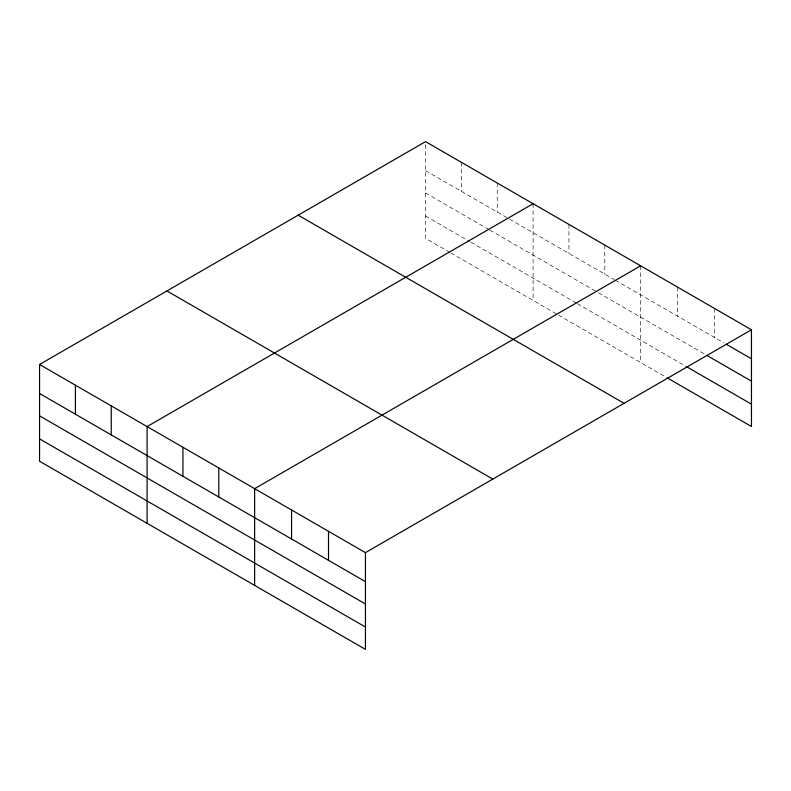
<?xml version="1.0" encoding="UTF-8"?>
<svg xmlns="http://www.w3.org/2000/svg" width="791" height="791" viewBox="0 0 791 791"><rect width="100%" height="100%" fill="white"/><g stroke="black" fill="none" stroke-linecap="round" stroke-linejoin="round"><path stroke-width="0.59" stroke-dasharray="3.96 2.97" d="M425.558 170.638L614.291 279.599M615.339 280.212L724.012 342.948M425.558 192.984L488.818 229.509M489.876 230.122L597.423 292.205M598.471 292.818L705.018 354.328M425.558 216.012L469.844 241.581M470.902 242.184L576.332 303.062M577.39 303.665L684.966 365.778M449.812 252.359L425.558 238.358L425.558 141.629M450.86 252.972L557.358 314.452M558.406 315.055L664.915 376.546M714.52 308.46L714.52 337.47M677.58 287.133L677.58 316.143M640.651 265.806L640.651 362.535M604.799 245.111L604.799 274.121M568.956 224.417L568.956 253.427M533.104 203.722L533.104 300.451M497.252 183.028L497.252 212.037M461.41 162.323L461.41 191.343"/><path stroke-width="1.19" d="M39.55 364.493L365.442 552.642L365.442 649.371L39.55 461.222L39.55 364.493L425.558 141.629L751.45 329.778L751.45 426.507L667.031 377.772M533.104 203.722L147.096 426.576L147.096 523.306M640.651 265.806L254.633 488.67L254.633 585.399M365.442 552.642L751.45 329.778M726.128 344.174L751.45 358.788M707.124 355.555L751.45 381.143M686.024 366.391L751.45 404.161M298.177 215.172L624.069 403.321M166.931 290.95L492.823 479.099M39.55 393.503L365.442 581.652M39.55 415.848L365.442 603.998M39.55 438.876L365.442 627.026M328.502 531.315L328.502 560.325M291.572 509.997L291.572 539.007M218.791 467.975L218.791 496.985M182.939 447.281L182.939 476.291M111.244 405.882L111.244 434.892M75.402 385.187L75.402 414.197"/></g></svg>
